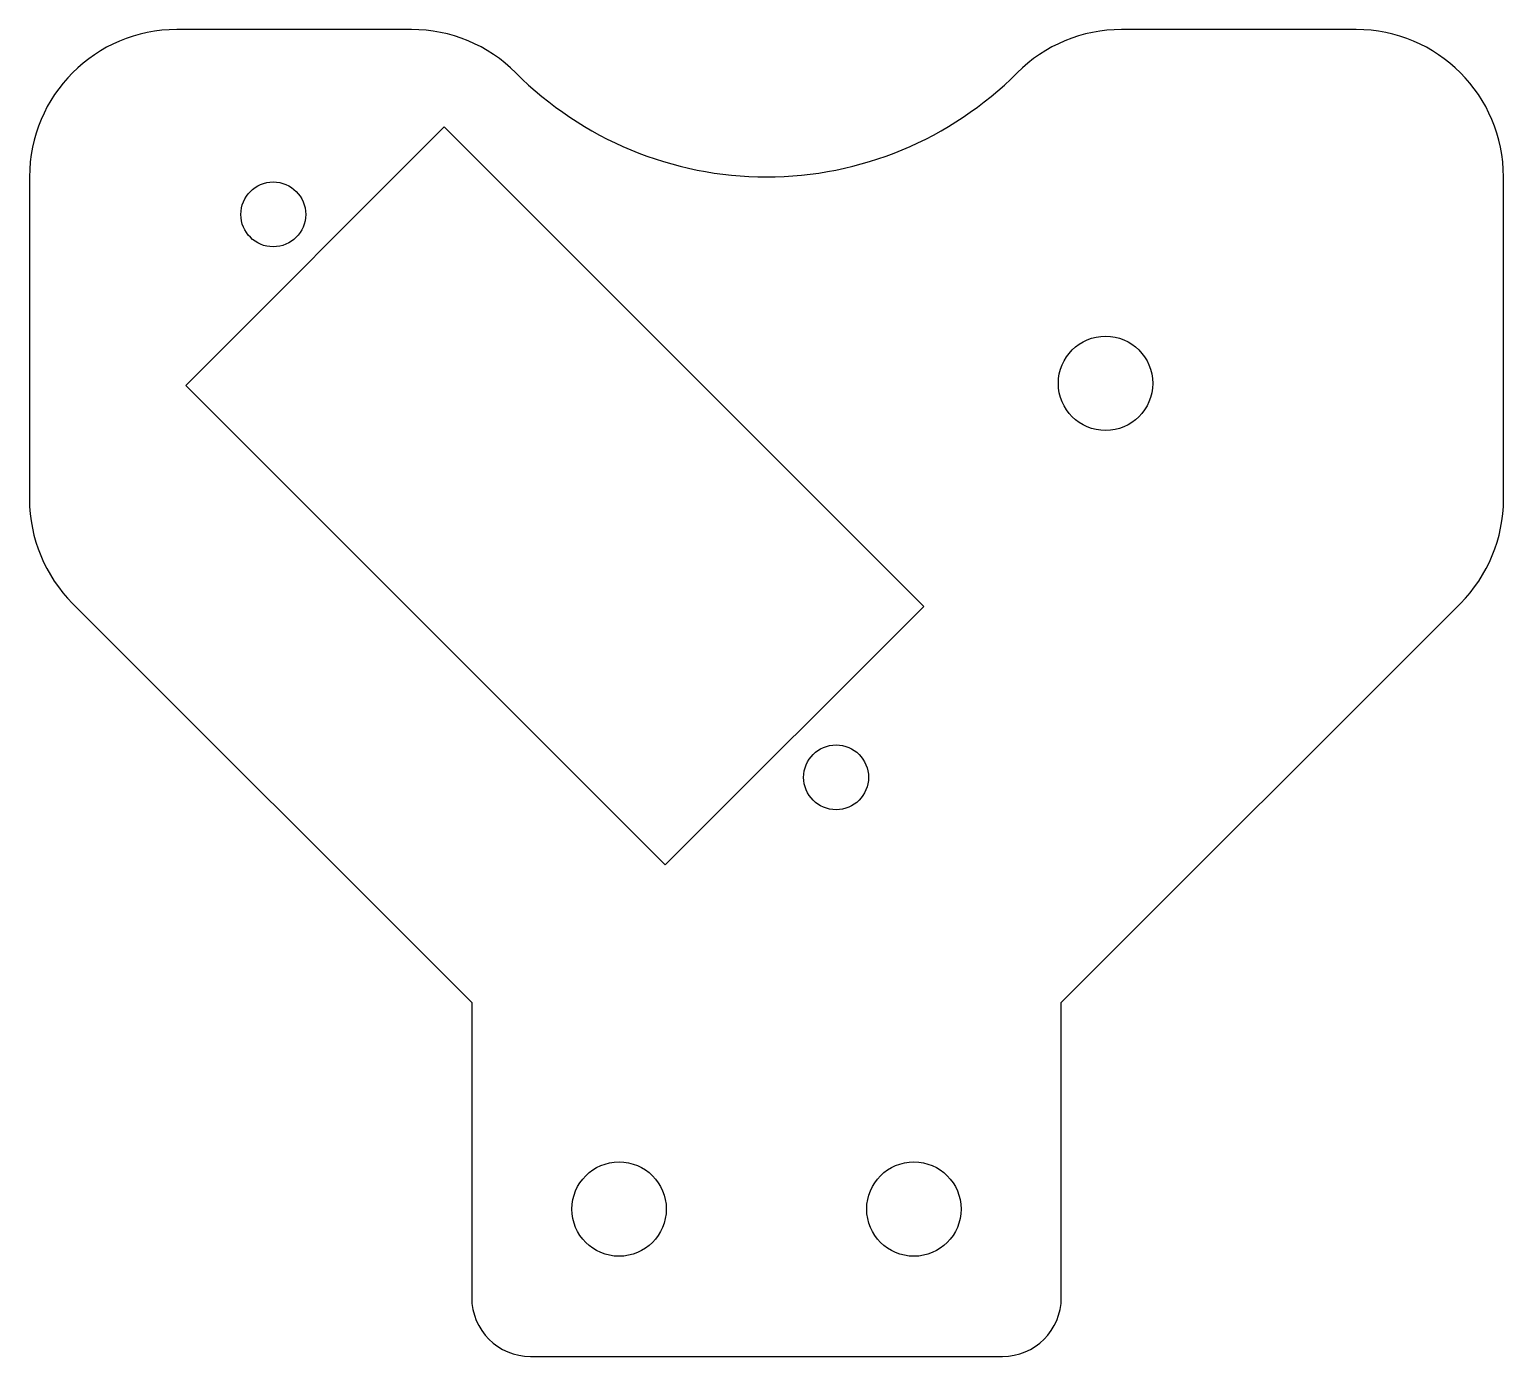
# Model space of a CAD drawing. Extents: x -25 to 25, y -33 to 12.
import ezdxf

# ---------------------------------------------------------------- set-up
doc = ezdxf.new("R2010")
doc.units = 0
doc.layers.get('0').update_dxf_attribs({"linetype": 'continuous'})

# ---------------------------------------------------------------- blocks, each defined once
blk = doc.blocks.new('POCKET003')
at = {"color": 0}
for p, q in [((-12.042, 12), (-20, 12)), ((20, 12), (12.042, 12)), ((-10.93, 8.7), (-19.698, -0.068)), ((-10.93, 8.7), (5.333, -7.564)), ((-25, 7), (-25, -3.929)), ((25, -3.929), (25, 7)), ((-19.698, -0.068), (-3.435, -16.332)), ((-23.536, -7.464), (-10, -21)), ((10, -21), (23.536, -7.464)), ((5.333, -7.564), (-3.435, -16.332)), ((-10, -21), (-10, -31)), ((10, -31), (10, -21)), ((-8, -33), (8, -33))]:
    blk.add_line(p, q, dxfattribs=at)
for centre, radius in [((-16.73, 5.73), 1.1), ((11.5, 0), 1.6), ((2.36, -13.36), 1.1), ((-5, -28), 1.6), ((5, -28), 1.6)]:
    blk.add_circle(centre, radius, dxfattribs=at)
for centre, radius, start, end in [((-20, 7), 5, 90, 180), ((-12.042, 7), 5, 44.9009, 90), ((12.042, 7), 5, 90, 135.0991), ((20, 7), 5, 0, 90), ((0, 19), 12, -135.0991, -44.9009), ((-20, -3.929), 5, 180, -135), ((20, -3.929), 5, -45, 0), ((-8, -31), 2, -180, -90), ((8, -31), 2, -90, 0)]:
    blk.add_arc(centre, radius, start, end, dxfattribs=at)

msp = doc.modelspace()

# ---------------------------------------------------------------- block references
at = {"color": 0}
msp.add_blockref('POCKET003', (0, 0), dxfattribs=at)

doc.saveas('drawing.dxf')
